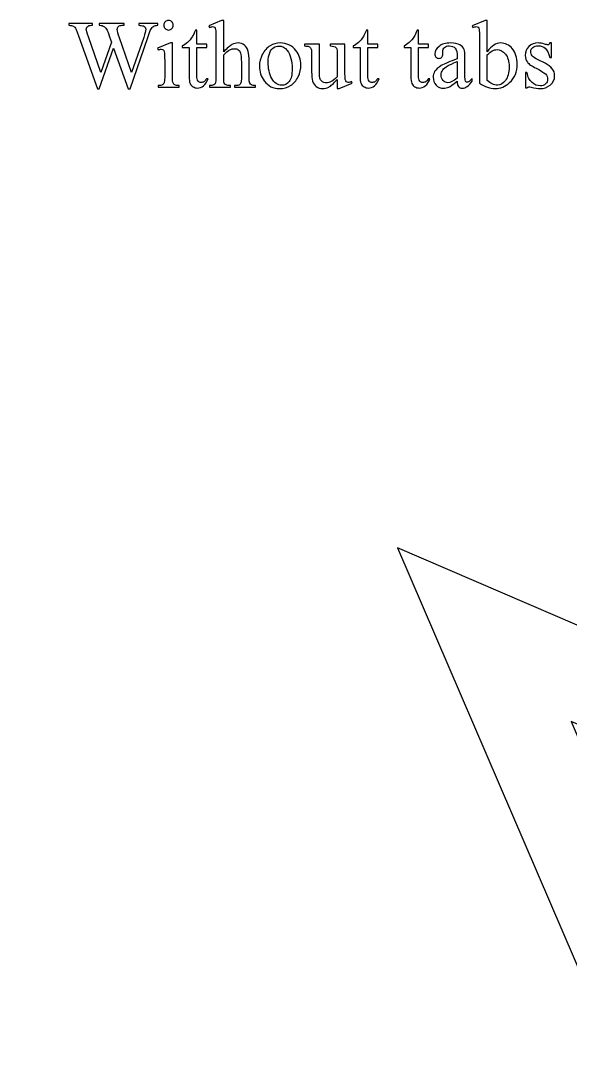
# Model space of a CAD drawing. Extents: x -180 to 179, y -90 to 90.
# Drawn here: x 9.4 to 45.7, y 22.6 to 90.2 of the extents above; entities that cross this region are included whole.
import ezdxf

# ---------------------------------------------------------------- set-up
doc = ezdxf.new("R2010")
doc.units = 0
doc.layers.add('LAYER_1', color=7, linetype='CONTINUOUS')

msp = doc.modelspace()

# ---------------------------------------------------------------- linework, layer by layer
at = {"layer": 'LAYER_1'}
for points, knots in [([(18.454, 90.0159), (18.454, 90.0159), (18.454, 89.9005), (18.454, 89.9005), (18.454, 89.9005), (18.345, 89.9005), (18.2561, 89.8815), (18.1873, 89.8423), (18.1873, 89.8423), (18.1196, 89.8021), (18.054, 89.7291), (17.9926, 89.6222), (17.9926, 89.6222), (17.9513, 89.5491), (17.8857, 89.3766), (17.7968, 89.1036), (17.7968, 89.1036), (17.7968, 89.1036), (16.6252, 85.7148), (16.6252, 85.7148), (16.6252, 85.7148), (16.6252, 85.7148), (16.5014, 85.7148), (16.5014, 85.7148), (16.5014, 85.7148), (16.5014, 85.7148), (15.5425, 88.403), (15.5425, 88.403), (15.5425, 88.403), (15.5425, 88.403), (14.5911, 85.7148), (14.5911, 85.7148), (14.5911, 85.7148), (14.5911, 85.7148), (14.4789, 85.7148), (14.4789, 85.7148), (14.4789, 85.7148), (14.4789, 85.7148), (13.2301, 89.2062), (13.2301, 89.2062), (13.2301, 89.2062), (13.1369, 89.4666), (13.0777, 89.6211), (13.0533, 89.6687), (13.0533, 89.6687), (13.0121, 89.747), (12.9549, 89.8053), (12.884, 89.8434), (12.884, 89.8434), (12.8131, 89.8815), (12.7157, 89.9005), (12.594, 89.9005), (12.594, 89.9005), (12.594, 89.9005), (12.594, 90.0159), (12.594, 90.0159), (12.594, 90.0159), (12.594, 90.0159), (14.1508, 90.0159), (14.1508, 90.0159), (14.1508, 90.0159), (14.1508, 90.0159), (14.1508, 89.9005), (14.1508, 89.9005), (14.1508, 89.9005), (14.1508, 89.9005), (14.0767, 89.9005), (14.0767, 89.9005), (14.0767, 89.9005), (13.9667, 89.9005), (13.8831, 89.8762), (13.8249, 89.8264), (13.8249, 89.8264), (13.7677, 89.7767), (13.7381, 89.7164), (13.7381, 89.6465), (13.7381, 89.6465), (13.7381, 89.5745), (13.7836, 89.4073), (13.8746, 89.147), (13.8746, 89.147), (13.8746, 89.147), (14.7022, 86.7879), (14.7022, 86.7879), (14.7022, 86.7879), (14.7022, 86.7879), (15.3997, 88.7935), (15.3997, 88.7935), (15.3997, 88.7935), (15.3997, 88.7935), (15.2758, 89.147), (15.2758, 89.147), (15.2758, 89.147), (15.2758, 89.147), (15.1774, 89.4295), (15.1774, 89.4295), (15.1774, 89.4295), (15.134, 89.5333), (15.0853, 89.6243), (15.0314, 89.7026), (15.0314, 89.7026), (15.0038, 89.7418), (14.971, 89.7746), (14.9319, 89.8021), (14.9319, 89.8021), (14.88, 89.8391), (14.8282, 89.8656), (14.7774, 89.8825), (14.7774, 89.8825), (14.7371, 89.8942), (14.6758, 89.9005), (14.5911, 89.9005), (14.5911, 89.9005), (14.5911, 89.9005), (14.5911, 90.0159), (14.5911, 90.0159), (14.5911, 90.0159), (14.5911, 90.0159), (16.2283, 90.0159), (16.2283, 90.0159), (16.2283, 90.0159), (16.2283, 90.0159), (16.2283, 89.9005), (16.2283, 89.9005), (16.2283, 89.9005), (16.2283, 89.9005), (16.1161, 89.9005), (16.1161, 89.9005), (16.1161, 89.9005), (16.0008, 89.9005), (15.9161, 89.8762), (15.8621, 89.8264), (15.8621, 89.8264), (15.8082, 89.7767), (15.7817, 89.71), (15.7817, 89.6253), (15.7817, 89.6253), (15.7817, 89.5195), (15.8283, 89.3354), (15.9214, 89.0729), (15.9214, 89.0729), (15.9214, 89.0729), (16.7268, 86.7879), (16.7268, 86.7879), (16.7268, 86.7879), (16.7268, 86.7879), (17.5269, 89.1036), (17.5269, 89.1036), (17.5269, 89.1036), (17.6179, 89.3608), (17.6634, 89.5375), (17.6634, 89.637), (17.6634, 89.637), (17.6634, 89.6846), (17.6486, 89.7291), (17.619, 89.7703), (17.619, 89.7703), (17.5883, 89.8116), (17.5512, 89.8412), (17.5057, 89.8571), (17.5057, 89.8571), (17.4274, 89.8867), (17.3248, 89.9005), (17.1988, 89.9005), (17.1988, 89.9005), (17.1988, 89.9005), (17.1988, 90.0159), (17.1988, 90.0159), (17.1988, 90.0159), (17.1988, 90.0159), (18.454, 90.0159), (18.454, 90.0159)], [0, 0, 0, 0, 0.0232558, 0.0232558, 0.0232558, 0.0232558, 0.0465116, 0.0465116, 0.0465116, 0.0465116, 0.0697674, 0.0697674, 0.0697674, 0.0697674, 0.0930233, 0.0930233, 0.0930233, 0.0930233, 0.1162791, 0.1162791, 0.1162791, 0.1162791, 0.1395349, 0.1395349, 0.1395349, 0.1395349, 0.1627907, 0.1627907, 0.1627907, 0.1627907, 0.1860465, 0.1860465, 0.1860465, 0.1860465, 0.2093023, 0.2093023, 0.2093023, 0.2093023, 0.2325581, 0.2325581, 0.2325581, 0.2325581, 0.255814, 0.255814, 0.255814, 0.255814, 0.2790698, 0.2790698, 0.2790698, 0.2790698, 0.3023256, 0.3023256, 0.3023256, 0.3023256, 0.3255814, 0.3255814, 0.3255814, 0.3255814, 0.3488372, 0.3488372, 0.3488372, 0.3488372, 0.372093, 0.372093, 0.372093, 0.372093, 0.3953488, 0.3953488, 0.3953488, 0.3953488, 0.4186047, 0.4186047, 0.4186047, 0.4186047, 0.4418605, 0.4418605, 0.4418605, 0.4418605, 0.4651163, 0.4651163, 0.4651163, 0.4651163, 0.4883721, 0.4883721, 0.4883721, 0.4883721, 0.5116279, 0.5116279, 0.5116279, 0.5116279, 0.5348837, 0.5348837, 0.5348837, 0.5348837, 0.5581395, 0.5581395, 0.5581395, 0.5581395, 0.5813953, 0.5813953, 0.5813953, 0.5813953, 0.6046512, 0.6046512, 0.6046512, 0.6046512, 0.627907, 0.627907, 0.627907, 0.627907, 0.6511628, 0.6511628, 0.6511628, 0.6511628, 0.6744186, 0.6744186, 0.6744186, 0.6744186, 0.6976744, 0.6976744, 0.6976744, 0.6976744, 0.7209302, 0.7209302, 0.7209302, 0.7209302, 0.744186, 0.744186, 0.744186, 0.744186, 0.7674419, 0.7674419, 0.7674419, 0.7674419, 0.7906977, 0.7906977, 0.7906977, 0.7906977, 0.8139535, 0.8139535, 0.8139535, 0.8139535, 0.8372093, 0.8372093, 0.8372093, 0.8372093, 0.8604651, 0.8604651, 0.8604651, 0.8604651, 0.8837209, 0.8837209, 0.8837209, 0.8837209, 0.9069767, 0.9069767, 0.9069767, 0.9069767, 0.9302326, 0.9302326, 0.9302326, 0.9302326, 0.9534884, 0.9534884, 0.9534884, 0.9534884, 0.9767442, 0.9767442, 0.9767442, 0.9767442, 1, 1, 1, 1]), ([(19.1705, 90.2201), (19.2572, 90.2201), (19.3313, 90.1894), (19.3927, 90.1291), (19.3927, 90.1291), (19.453, 90.0677), (19.4837, 89.9936), (19.4837, 89.9069), (19.4837, 89.9069), (19.4837, 89.8201), (19.453, 89.746), (19.3927, 89.6835), (19.3927, 89.6835), (19.3313, 89.6222), (19.2572, 89.5904), (19.1705, 89.5904), (19.1705, 89.5904), (19.0837, 89.5904), (19.0096, 89.6222), (18.9471, 89.6835), (18.9471, 89.6835), (18.8858, 89.746), (18.854, 89.8201), (18.854, 89.9069), (18.854, 89.9069), (18.854, 89.9936), (18.8847, 90.0677), (18.9461, 90.1291), (18.9461, 90.1291), (19.0064, 90.1894), (19.0816, 90.2201), (19.1705, 90.2201)], [0, 0, 0, 0, 0.125, 0.125, 0.125, 0.125, 0.25, 0.25, 0.25, 0.25, 0.375, 0.375, 0.375, 0.375, 0.5, 0.5, 0.5, 0.5, 0.625, 0.625, 0.625, 0.625, 0.75, 0.75, 0.75, 0.75, 0.875, 0.875, 0.875, 0.875, 1, 1, 1, 1]), ([(22.811, 90.2201), (22.811, 90.2201), (22.811, 88.1426), (22.811, 88.1426), (22.811, 88.1426), (23.0396, 88.3945), (23.2217, 88.5564), (23.3561, 88.6284), (23.3561, 88.6284), (23.4905, 88.6993), (23.6249, 88.7353), (23.7593, 88.7353), (23.7593, 88.7353), (23.9202, 88.7353), (24.0588, 88.6908), (24.1752, 88.6019), (24.1752, 88.6019), (24.2906, 88.513), (24.3763, 88.3733), (24.4324, 88.1828), (24.4324, 88.1828), (24.4716, 88.0505), (24.4906, 87.8092), (24.4906, 87.4579), (24.4906, 87.4579), (24.4906, 87.4579), (24.4906, 86.4525), (24.4906, 86.4525), (24.4906, 86.4525), (24.4906, 86.2736), (24.5054, 86.1498), (24.5351, 86.0842), (24.5351, 86.0842), (24.5552, 86.0344), (24.5901, 85.9953), (24.6398, 85.9656), (24.6398, 85.9656), (24.6896, 85.937), (24.7806, 85.9222), (24.9129, 85.9222), (24.9129, 85.9222), (24.9129, 85.9222), (24.9129, 85.8111), (24.9129, 85.8111), (24.9129, 85.8111), (24.9129, 85.8111), (23.518, 85.8111), (23.518, 85.8111), (23.518, 85.8111), (23.518, 85.8111), (23.518, 85.9222), (23.518, 85.9222), (23.518, 85.9222), (23.518, 85.9222), (23.5826, 85.9222), (23.5826, 85.9222), (23.5826, 85.9222), (23.7149, 85.9222), (23.8069, 85.9434), (23.8588, 85.9836), (23.8588, 85.9836), (23.9106, 86.0238), (23.9466, 86.0831), (23.9667, 86.1614), (23.9667, 86.1614), (23.9731, 86.1942), (23.9763, 86.2916), (23.9763, 86.4525), (23.9763, 86.4525), (23.9763, 86.4525), (23.9763, 87.4579), (23.9763, 87.4579), (23.9763, 87.4579), (23.9763, 87.768), (23.9604, 87.9712), (23.9286, 88.0685), (23.9286, 88.0685), (23.8958, 88.1659), (23.845, 88.2379), (23.7752, 88.2865), (23.7752, 88.2865), (23.7043, 88.3352), (23.6196, 88.3596), (23.5201, 88.3596), (23.5201, 88.3596), (23.4196, 88.3596), (23.3137, 88.3331), (23.2047, 88.2791), (23.2047, 88.2791), (23.0947, 88.2252), (22.9634, 88.1172), (22.811, 87.9532), (22.811, 87.9532), (22.811, 87.9532), (22.811, 86.4525), (22.811, 86.4525), (22.811, 86.4525), (22.811, 86.2588), (22.8216, 86.1381), (22.8428, 86.0905), (22.8428, 86.0905), (22.865, 86.0429), (22.9052, 86.0027), (22.9645, 85.9709), (22.9645, 85.9709), (23.0227, 85.9392), (23.1243, 85.9222), (23.2693, 85.9222), (23.2693, 85.9222), (23.2693, 85.9222), (23.2693, 85.8111), (23.2693, 85.8111), (23.2693, 85.8111), (23.2693, 85.8111), (21.8617, 85.8111), (21.8617, 85.8111), (21.8617, 85.8111), (21.8617, 85.8111), (21.8617, 85.9222), (21.8617, 85.9222), (21.8617, 85.9222), (21.9877, 85.9222), (22.0871, 85.9423), (22.1591, 85.9815), (22.1591, 85.9815), (22.2004, 86.0027), (22.2342, 86.0418), (22.2586, 86.099), (22.2586, 86.099), (22.284, 86.1572), (22.2956, 86.2747), (22.2956, 86.4525), (22.2956, 86.4525), (22.2956, 86.4525), (22.2956, 89.0231), (22.2956, 89.0231), (22.2956, 89.0231), (22.2956, 89.3481), (22.2882, 89.547), (22.2723, 89.6222), (22.2723, 89.6222), (22.2575, 89.6962), (22.2332, 89.747), (22.2014, 89.7735), (22.2014, 89.7735), (22.1697, 89.801), (22.1263, 89.8137), (22.0723, 89.8137), (22.0723, 89.8137), (22.0289, 89.8137), (21.9591, 89.7978), (21.8617, 89.764), (21.8617, 89.764), (21.8617, 89.764), (21.8183, 89.873), (21.8183, 89.873), (21.8183, 89.873), (21.8183, 89.873), (22.6682, 90.2201), (22.6682, 90.2201), (22.6682, 90.2201), (22.6682, 90.2201), (22.811, 90.2201), (22.811, 90.2201)], [0, 0, 0, 0, 0.0243902, 0.0243902, 0.0243902, 0.0243902, 0.0487805, 0.0487805, 0.0487805, 0.0487805, 0.0731707, 0.0731707, 0.0731707, 0.0731707, 0.097561, 0.097561, 0.097561, 0.097561, 0.1219512, 0.1219512, 0.1219512, 0.1219512, 0.1463415, 0.1463415, 0.1463415, 0.1463415, 0.1707317, 0.1707317, 0.1707317, 0.1707317, 0.195122, 0.195122, 0.195122, 0.195122, 0.2195122, 0.2195122, 0.2195122, 0.2195122, 0.2439024, 0.2439024, 0.2439024, 0.2439024, 0.2682927, 0.2682927, 0.2682927, 0.2682927, 0.2926829, 0.2926829, 0.2926829, 0.2926829, 0.3170732, 0.3170732, 0.3170732, 0.3170732, 0.3414634, 0.3414634, 0.3414634, 0.3414634, 0.3658537, 0.3658537, 0.3658537, 0.3658537, 0.3902439, 0.3902439, 0.3902439, 0.3902439, 0.4146341, 0.4146341, 0.4146341, 0.4146341, 0.4390244, 0.4390244, 0.4390244, 0.4390244, 0.4634146, 0.4634146, 0.4634146, 0.4634146, 0.4878049, 0.4878049, 0.4878049, 0.4878049, 0.5121951, 0.5121951, 0.5121951, 0.5121951, 0.5365854, 0.5365854, 0.5365854, 0.5365854, 0.5609756, 0.5609756, 0.5609756, 0.5609756, 0.5853659, 0.5853659, 0.5853659, 0.5853659, 0.6097561, 0.6097561, 0.6097561, 0.6097561, 0.6341463, 0.6341463, 0.6341463, 0.6341463, 0.6585366, 0.6585366, 0.6585366, 0.6585366, 0.6829268, 0.6829268, 0.6829268, 0.6829268, 0.7073171, 0.7073171, 0.7073171, 0.7073171, 0.7317073, 0.7317073, 0.7317073, 0.7317073, 0.7560976, 0.7560976, 0.7560976, 0.7560976, 0.7804878, 0.7804878, 0.7804878, 0.7804878, 0.804878, 0.804878, 0.804878, 0.804878, 0.8292683, 0.8292683, 0.8292683, 0.8292683, 0.8536585, 0.8536585, 0.8536585, 0.8536585, 0.8780488, 0.8780488, 0.8780488, 0.8780488, 0.902439, 0.902439, 0.902439, 0.902439, 0.9268293, 0.9268293, 0.9268293, 0.9268293, 0.9512195, 0.9512195, 0.9512195, 0.9512195, 0.9756098, 0.9756098, 0.9756098, 0.9756098, 1, 1, 1, 1]), ([(40.2141, 88.1617), (40.4893, 88.5437), (40.7856, 88.7353), (41.1042, 88.7353), (41.1042, 88.7353), (41.3952, 88.7353), (41.6492, 88.6104), (41.8662, 88.3617), (41.8662, 88.3617), (42.0832, 88.1119), (42.1922, 87.7722), (42.1922, 87.3393), (42.1922, 87.3393), (42.1922, 86.8356), (42.025, 86.4292), (41.6895, 86.1212), (41.6895, 86.1212), (41.4027, 85.8566), (41.082, 85.7243), (40.7285, 85.7243), (40.7285, 85.7243), (40.5634, 85.7243), (40.3951, 85.7539), (40.2247, 85.8143), (40.2247, 85.8143), (40.0543, 85.8746), (39.8797, 85.9646), (39.7019, 86.0842), (39.7019, 86.0842), (39.7019, 86.0842), (39.7019, 89.0263), (39.7019, 89.0263), (39.7019, 89.0263), (39.7019, 89.3491), (39.6945, 89.547), (39.6786, 89.6222), (39.6786, 89.6222), (39.6638, 89.6962), (39.6395, 89.747), (39.6067, 89.7735), (39.6067, 89.7735), (39.5728, 89.801), (39.5315, 89.8137), (39.4818, 89.8137), (39.4818, 89.8137), (39.4246, 89.8137), (39.3516, 89.7978), (39.2648, 89.764), (39.2648, 89.764), (39.2648, 89.764), (39.2214, 89.873), (39.2214, 89.873), (39.2214, 89.873), (39.2214, 89.873), (40.0744, 90.2201), (40.0744, 90.2201), (40.0744, 90.2201), (40.0744, 90.2201), (40.2141, 90.2201), (40.2141, 90.2201), (40.2141, 90.2201), (40.2141, 90.2201), (40.2141, 88.1617), (40.2141, 88.1617)], [0, 0, 0, 0, 0.0625, 0.0625, 0.0625, 0.0625, 0.125, 0.125, 0.125, 0.125, 0.1875, 0.1875, 0.1875, 0.1875, 0.25, 0.25, 0.25, 0.25, 0.3125, 0.3125, 0.3125, 0.3125, 0.375, 0.375, 0.375, 0.375, 0.4375, 0.4375, 0.4375, 0.4375, 0.5, 0.5, 0.5, 0.5, 0.5625, 0.5625, 0.5625, 0.5625, 0.625, 0.625, 0.625, 0.625, 0.6875, 0.6875, 0.6875, 0.6875, 0.75, 0.75, 0.75, 0.75, 0.8125, 0.8125, 0.8125, 0.8125, 0.875, 0.875, 0.875, 0.875, 0.9375, 0.9375, 0.9375, 0.9375, 1, 1, 1, 1]), ([(21.0373, 89.5841), (21.0373, 89.5841), (21.0373, 88.6517), (21.0373, 88.6517), (21.0373, 88.6517), (21.0373, 88.6517), (21.7009, 88.6517), (21.7009, 88.6517), (21.7009, 88.6517), (21.7009, 88.6517), (21.7009, 88.4347), (21.7009, 88.4347), (21.7009, 88.4347), (21.7009, 88.4347), (21.0373, 88.4347), (21.0373, 88.4347), (21.0373, 88.4347), (21.0373, 88.4347), (21.0373, 86.5922), (21.0373, 86.5922), (21.0373, 86.5922), (21.0373, 86.408), (21.0638, 86.2842), (21.1167, 86.2207), (21.1167, 86.2207), (21.1685, 86.1561), (21.2363, 86.1244), (21.3188, 86.1244), (21.3188, 86.1244), (21.3876, 86.1244), (21.4532, 86.1455), (21.5178, 86.1879), (21.5178, 86.1879), (21.5813, 86.2302), (21.631, 86.2926), (21.667, 86.3752), (21.667, 86.3752), (21.667, 86.3752), (21.7877, 86.3752), (21.7877, 86.3752), (21.7877, 86.3752), (21.7146, 86.1731), (21.613, 86.0207), (21.4808, 85.918), (21.4808, 85.918), (21.3485, 85.8153), (21.2119, 85.7645), (21.0712, 85.7645), (21.0712, 85.7645), (20.9759, 85.7645), (20.8828, 85.791), (20.7918, 85.8439), (20.7918, 85.8439), (20.7008, 85.8968), (20.6341, 85.972), (20.5907, 86.0704), (20.5907, 86.0704), (20.5473, 86.1678), (20.5251, 86.3191), (20.5251, 86.5244), (20.5251, 86.5244), (20.5251, 86.5244), (20.5251, 88.4347), (20.5251, 88.4347), (20.5251, 88.4347), (20.5251, 88.4347), (20.0763, 88.4347), (20.0763, 88.4347), (20.0763, 88.4347), (20.0763, 88.4347), (20.0763, 88.5363), (20.0763, 88.5363), (20.0763, 88.5363), (20.1896, 88.5818), (20.306, 88.6591), (20.4245, 88.767), (20.4245, 88.767), (20.5431, 88.876), (20.65, 89.0052), (20.742, 89.1533), (20.742, 89.1533), (20.7897, 89.2316), (20.8563, 89.3756), (20.941, 89.5841), (20.941, 89.5841), (20.941, 89.5841), (21.0373, 89.5841), (21.0373, 89.5841)], [0, 0, 0, 0, 0.0454545, 0.0454545, 0.0454545, 0.0454545, 0.0909091, 0.0909091, 0.0909091, 0.0909091, 0.1363636, 0.1363636, 0.1363636, 0.1363636, 0.1818182, 0.1818182, 0.1818182, 0.1818182, 0.2272727, 0.2272727, 0.2272727, 0.2272727, 0.2727273, 0.2727273, 0.2727273, 0.2727273, 0.3181818, 0.3181818, 0.3181818, 0.3181818, 0.3636364, 0.3636364, 0.3636364, 0.3636364, 0.4090909, 0.4090909, 0.4090909, 0.4090909, 0.4545455, 0.4545455, 0.4545455, 0.4545455, 0.5, 0.5, 0.5, 0.5, 0.5454545, 0.5454545, 0.5454545, 0.5454545, 0.5909091, 0.5909091, 0.5909091, 0.5909091, 0.6363636, 0.6363636, 0.6363636, 0.6363636, 0.6818182, 0.6818182, 0.6818182, 0.6818182, 0.7272727, 0.7272727, 0.7272727, 0.7272727, 0.7727273, 0.7727273, 0.7727273, 0.7727273, 0.8181818, 0.8181818, 0.8181818, 0.8181818, 0.8636364, 0.8636364, 0.8636364, 0.8636364, 0.9090909, 0.9090909, 0.9090909, 0.9090909, 0.9545455, 0.9545455, 0.9545455, 0.9545455, 1, 1, 1, 1]), ([(32.3265, 89.5841), (32.3265, 89.5841), (32.3265, 88.6517), (32.3265, 88.6517), (32.3265, 88.6517), (32.3265, 88.6517), (32.9901, 88.6517), (32.9901, 88.6517), (32.9901, 88.6517), (32.9901, 88.6517), (32.9901, 88.4347), (32.9901, 88.4347), (32.9901, 88.4347), (32.9901, 88.4347), (32.3265, 88.4347), (32.3265, 88.4347), (32.3265, 88.4347), (32.3265, 88.4347), (32.3265, 86.5922), (32.3265, 86.5922), (32.3265, 86.5922), (32.3265, 86.408), (32.353, 86.2842), (32.4059, 86.2207), (32.4059, 86.2207), (32.4577, 86.1561), (32.5255, 86.1244), (32.608, 86.1244), (32.608, 86.1244), (32.6768, 86.1244), (32.7424, 86.1455), (32.807, 86.1879), (32.807, 86.1879), (32.8705, 86.2302), (32.9202, 86.2926), (32.9562, 86.3752), (32.9562, 86.3752), (32.9562, 86.3752), (33.0769, 86.3752), (33.0769, 86.3752), (33.0769, 86.3752), (33.0038, 86.1731), (32.9022, 86.0207), (32.77, 85.918), (32.77, 85.918), (32.6377, 85.8153), (32.5011, 85.7645), (32.3604, 85.7645), (32.3604, 85.7645), (32.2651, 85.7645), (32.172, 85.791), (32.081, 85.8439), (32.081, 85.8439), (31.99, 85.8968), (31.9233, 85.972), (31.8799, 86.0704), (31.8799, 86.0704), (31.8365, 86.1678), (31.8143, 86.3191), (31.8143, 86.5244), (31.8143, 86.5244), (31.8143, 86.5244), (31.8143, 88.4347), (31.8143, 88.4347), (31.8143, 88.4347), (31.8143, 88.4347), (31.3655, 88.4347), (31.3655, 88.4347), (31.3655, 88.4347), (31.3655, 88.4347), (31.3655, 88.5363), (31.3655, 88.5363), (31.3655, 88.5363), (31.4788, 88.5818), (31.5952, 88.6591), (31.7137, 88.767), (31.7137, 88.767), (31.8323, 88.876), (31.9392, 89.0052), (32.0312, 89.1533), (32.0312, 89.1533), (32.0789, 89.2316), (32.1455, 89.3756), (32.2302, 89.5841), (32.2302, 89.5841), (32.2302, 89.5841), (32.3265, 89.5841), (32.3265, 89.5841)], [0, 0, 0, 0, 0.0454545, 0.0454545, 0.0454545, 0.0454545, 0.0909091, 0.0909091, 0.0909091, 0.0909091, 0.1363636, 0.1363636, 0.1363636, 0.1363636, 0.1818182, 0.1818182, 0.1818182, 0.1818182, 0.2272727, 0.2272727, 0.2272727, 0.2272727, 0.2727273, 0.2727273, 0.2727273, 0.2727273, 0.3181818, 0.3181818, 0.3181818, 0.3181818, 0.3636364, 0.3636364, 0.3636364, 0.3636364, 0.4090909, 0.4090909, 0.4090909, 0.4090909, 0.4545455, 0.4545455, 0.4545455, 0.4545455, 0.5, 0.5, 0.5, 0.5, 0.5454545, 0.5454545, 0.5454545, 0.5454545, 0.5909091, 0.5909091, 0.5909091, 0.5909091, 0.6363636, 0.6363636, 0.6363636, 0.6363636, 0.6818182, 0.6818182, 0.6818182, 0.6818182, 0.7272727, 0.7272727, 0.7272727, 0.7272727, 0.7727273, 0.7727273, 0.7727273, 0.7727273, 0.8181818, 0.8181818, 0.8181818, 0.8181818, 0.8636364, 0.8636364, 0.8636364, 0.8636364, 0.9090909, 0.9090909, 0.9090909, 0.9090909, 0.9545455, 0.9545455, 0.9545455, 0.9545455, 1, 1, 1, 1]), ([(35.6782, 89.5841), (35.6782, 89.5841), (35.6782, 88.6517), (35.6782, 88.6517), (35.6782, 88.6517), (35.6782, 88.6517), (36.3418, 88.6517), (36.3418, 88.6517), (36.3418, 88.6517), (36.3418, 88.6517), (36.3418, 88.4347), (36.3418, 88.4347), (36.3418, 88.4347), (36.3418, 88.4347), (35.6782, 88.4347), (35.6782, 88.4347), (35.6782, 88.4347), (35.6782, 88.4347), (35.6782, 86.5922), (35.6782, 86.5922), (35.6782, 86.5922), (35.6782, 86.408), (35.7047, 86.2842), (35.7576, 86.2207), (35.7576, 86.2207), (35.8094, 86.1561), (35.8772, 86.1244), (35.9597, 86.1244), (35.9597, 86.1244), (36.0285, 86.1244), (36.0941, 86.1455), (36.1587, 86.1879), (36.1587, 86.1879), (36.2222, 86.2302), (36.2719, 86.2926), (36.3079, 86.3752), (36.3079, 86.3752), (36.3079, 86.3752), (36.4286, 86.3752), (36.4286, 86.3752), (36.4286, 86.3752), (36.3555, 86.1731), (36.2539, 86.0207), (36.1217, 85.918), (36.1217, 85.918), (35.9894, 85.8153), (35.8528, 85.7645), (35.7121, 85.7645), (35.7121, 85.7645), (35.6168, 85.7645), (35.5237, 85.791), (35.4327, 85.8439), (35.4327, 85.8439), (35.3417, 85.8968), (35.275, 85.972), (35.2316, 86.0704), (35.2316, 86.0704), (35.1882, 86.1678), (35.166, 86.3191), (35.166, 86.5244), (35.166, 86.5244), (35.166, 86.5244), (35.166, 88.4347), (35.166, 88.4347), (35.166, 88.4347), (35.166, 88.4347), (34.7172, 88.4347), (34.7172, 88.4347), (34.7172, 88.4347), (34.7172, 88.4347), (34.7172, 88.5363), (34.7172, 88.5363), (34.7172, 88.5363), (34.8305, 88.5818), (34.9469, 88.6591), (35.0654, 88.767), (35.0654, 88.767), (35.184, 88.876), (35.2909, 89.0052), (35.3829, 89.1533), (35.3829, 89.1533), (35.4306, 89.2316), (35.4972, 89.3756), (35.5819, 89.5841), (35.5819, 89.5841), (35.5819, 89.5841), (35.6782, 89.5841), (35.6782, 89.5841)], [0, 0, 0, 0, 0.0454545, 0.0454545, 0.0454545, 0.0454545, 0.0909091, 0.0909091, 0.0909091, 0.0909091, 0.1363636, 0.1363636, 0.1363636, 0.1363636, 0.1818182, 0.1818182, 0.1818182, 0.1818182, 0.2272727, 0.2272727, 0.2272727, 0.2272727, 0.2727273, 0.2727273, 0.2727273, 0.2727273, 0.3181818, 0.3181818, 0.3181818, 0.3181818, 0.3636364, 0.3636364, 0.3636364, 0.3636364, 0.4090909, 0.4090909, 0.4090909, 0.4090909, 0.4545455, 0.4545455, 0.4545455, 0.4545455, 0.5, 0.5, 0.5, 0.5, 0.5454545, 0.5454545, 0.5454545, 0.5454545, 0.5909091, 0.5909091, 0.5909091, 0.5909091, 0.6363636, 0.6363636, 0.6363636, 0.6363636, 0.6818182, 0.6818182, 0.6818182, 0.6818182, 0.7272727, 0.7272727, 0.7272727, 0.7272727, 0.7727273, 0.7727273, 0.7727273, 0.7727273, 0.8181818, 0.8181818, 0.8181818, 0.8181818, 0.8636364, 0.8636364, 0.8636364, 0.8636364, 0.9090909, 0.9090909, 0.9090909, 0.9090909, 0.9545455, 0.9545455, 0.9545455, 0.9545455, 1, 1, 1, 1]), ([(19.4276, 88.7353), (19.4276, 88.7353), (19.4276, 86.4525), (19.4276, 86.4525), (19.4276, 86.4525), (19.4276, 86.2747), (19.4403, 86.1572), (19.4668, 86.0979), (19.4668, 86.0979), (19.4922, 86.0386), (19.5303, 85.9953), (19.5811, 85.9656), (19.5811, 85.9656), (19.6319, 85.937), (19.725, 85.9222), (19.8594, 85.9222), (19.8594, 85.9222), (19.8594, 85.9222), (19.8594, 85.8111), (19.8594, 85.8111), (19.8594, 85.8111), (19.8594, 85.8111), (18.4794, 85.8111), (18.4794, 85.8111), (18.4794, 85.8111), (18.4794, 85.8111), (18.4794, 85.9222), (18.4794, 85.9222), (18.4794, 85.9222), (18.618, 85.9222), (18.7111, 85.936), (18.7577, 85.9635), (18.7577, 85.9635), (18.8053, 85.99), (18.8434, 86.0344), (18.8709, 86.0969), (18.8709, 86.0969), (18.8995, 86.1582), (18.9133, 86.2768), (18.9133, 86.4525), (18.9133, 86.4525), (18.9133, 86.4525), (18.9133, 87.5478), (18.9133, 87.5478), (18.9133, 87.5478), (18.9133, 87.8558), (18.9038, 88.0548), (18.8858, 88.1458), (18.8858, 88.1458), (18.8709, 88.2125), (18.8477, 88.258), (18.817, 88.2834), (18.817, 88.2834), (18.7863, 88.3098), (18.7439, 88.3225), (18.69, 88.3225), (18.69, 88.3225), (18.6318, 88.3225), (18.5619, 88.3067), (18.4794, 88.276), (18.4794, 88.276), (18.4794, 88.276), (18.436, 88.3881), (18.436, 88.3881), (18.436, 88.3881), (18.436, 88.3881), (19.2911, 88.7353), (19.2911, 88.7353), (19.2911, 88.7353), (19.2911, 88.7353), (19.4276, 88.7353), (19.4276, 88.7353)], [0, 0, 0, 0, 0.0555556, 0.0555556, 0.0555556, 0.0555556, 0.1111111, 0.1111111, 0.1111111, 0.1111111, 0.1666667, 0.1666667, 0.1666667, 0.1666667, 0.2222222, 0.2222222, 0.2222222, 0.2222222, 0.2777778, 0.2777778, 0.2777778, 0.2777778, 0.3333333, 0.3333333, 0.3333333, 0.3333333, 0.3888889, 0.3888889, 0.3888889, 0.3888889, 0.4444444, 0.4444444, 0.4444444, 0.4444444, 0.5, 0.5, 0.5, 0.5, 0.5555556, 0.5555556, 0.5555556, 0.5555556, 0.6111111, 0.6111111, 0.6111111, 0.6111111, 0.6666667, 0.6666667, 0.6666667, 0.6666667, 0.7222222, 0.7222222, 0.7222222, 0.7222222, 0.7777778, 0.7777778, 0.7777778, 0.7777778, 0.8333333, 0.8333333, 0.8333333, 0.8333333, 0.8888889, 0.8888889, 0.8888889, 0.8888889, 0.9444444, 0.9444444, 0.9444444, 0.9444444, 1, 1, 1, 1]), ([(26.5406, 88.7353), (26.9703, 88.7353), (27.3153, 88.5712), (27.5767, 88.2453), (27.5767, 88.2453), (27.7979, 87.9659), (27.908, 87.6452), (27.908, 87.2843), (27.908, 87.2843), (27.908, 87.0292), (27.8466, 86.7721), (27.7249, 86.5117), (27.7249, 86.5117), (27.6032, 86.2514), (27.4349, 86.0545), (27.2211, 85.9222), (27.2211, 85.9222), (27.0073, 85.7899), (26.7692, 85.7243), (26.5067, 85.7243), (26.5067, 85.7243), (26.0781, 85.7243), (25.7384, 85.8947), (25.4865, 86.2355), (25.4865, 86.2355), (25.2738, 86.5234), (25.1669, 86.8462), (25.1669, 87.2028), (25.1669, 87.2028), (25.1669, 87.4642), (25.2314, 87.7225), (25.3606, 87.9796), (25.3606, 87.9796), (25.4897, 88.2368), (25.6601, 88.4273), (25.8707, 88.5501), (25.8707, 88.5501), (26.0813, 88.6739), (26.3046, 88.7353), (26.5406, 88.7353)], [0, 0, 0, 0, 0.1, 0.1, 0.1, 0.1, 0.2, 0.2, 0.2, 0.2, 0.3, 0.3, 0.3, 0.3, 0.4, 0.4, 0.4, 0.4, 0.5, 0.5, 0.5, 0.5, 0.6, 0.6, 0.6, 0.6, 0.7, 0.7, 0.7, 0.7, 0.8, 0.8, 0.8, 0.8, 0.9, 0.9, 0.9, 0.9, 1, 1, 1, 1]), ([(26.4443, 88.5331), (26.3353, 88.5331), (26.2252, 88.5014), (26.1141, 88.4358), (26.1141, 88.4358), (26.004, 88.3702), (25.9141, 88.2569), (25.8463, 88.0929), (25.8463, 88.0929), (25.7775, 87.9299), (25.7437, 87.7203), (25.7437, 87.4642), (25.7437, 87.4642), (25.7437, 87.0504), (25.8262, 86.6938), (25.9903, 86.3942), (25.9903, 86.3942), (26.1543, 86.0947), (26.3713, 85.9445), (26.6401, 85.9445), (26.6401, 85.9445), (26.8401, 85.9445), (27.0052, 86.027), (27.1364, 86.1921), (27.1364, 86.1921), (27.2666, 86.3583), (27.3312, 86.6419), (27.3312, 87.0451), (27.3312, 87.0451), (27.3312, 87.5499), (27.2232, 87.9468), (27.0052, 88.2357), (27.0052, 88.2357), (26.8592, 88.4347), (26.6718, 88.5331), (26.4443, 88.5331)], [0, 0, 0, 0, 0.1111111, 0.1111111, 0.1111111, 0.1111111, 0.2222222, 0.2222222, 0.2222222, 0.2222222, 0.3333333, 0.3333333, 0.3333333, 0.3333333, 0.4444444, 0.4444444, 0.4444444, 0.4444444, 0.5555556, 0.5555556, 0.5555556, 0.5555556, 0.6666667, 0.6666667, 0.6666667, 0.6666667, 0.7777778, 0.7777778, 0.7777778, 0.7777778, 0.8888889, 0.8888889, 0.8888889, 0.8888889, 1, 1, 1, 1]), ([(30.8163, 88.6517), (30.8163, 88.6517), (30.8163, 86.9308), (30.8163, 86.9308), (30.8163, 86.9308), (30.8163, 86.6017), (30.8237, 86.4006), (30.8396, 86.3276), (30.8396, 86.3276), (30.8554, 86.2535), (30.8798, 86.2027), (30.9136, 86.1741), (30.9136, 86.1741), (30.9486, 86.1445), (30.9877, 86.1307), (31.0332, 86.1307), (31.0332, 86.1307), (31.0978, 86.1307), (31.1698, 86.1477), (31.2502, 86.1836), (31.2502, 86.1836), (31.2502, 86.1836), (31.2936, 86.0746), (31.2936, 86.0746), (31.2936, 86.0746), (31.2936, 86.0746), (30.4437, 85.7243), (30.4437, 85.7243), (30.4437, 85.7243), (30.4437, 85.7243), (30.3051, 85.7243), (30.3051, 85.7243), (30.3051, 85.7243), (30.3051, 85.7243), (30.3051, 86.3255), (30.3051, 86.3255), (30.3051, 86.3255), (30.0606, 86.0609), (29.8744, 85.8947), (29.7463, 85.827), (29.7463, 85.827), (29.6182, 85.7582), (29.4828, 85.7243), (29.341, 85.7243), (29.341, 85.7243), (29.1811, 85.7243), (29.0436, 85.7698), (28.9261, 85.8619), (28.9261, 85.8619), (28.8097, 85.954), (28.7282, 86.0725), (28.6827, 86.2175), (28.6827, 86.2175), (28.6372, 86.3625), (28.6149, 86.5668), (28.6149, 86.8313), (28.6149, 86.8313), (28.6149, 86.8313), (28.6149, 88.0992), (28.6149, 88.0992), (28.6149, 88.0992), (28.6149, 88.2336), (28.6001, 88.3268), (28.5715, 88.3786), (28.5715, 88.3786), (28.543, 88.4305), (28.4996, 88.4696), (28.4424, 88.4982), (28.4424, 88.4982), (28.3863, 88.5257), (28.2826, 88.5384), (28.1345, 88.5363), (28.1345, 88.5363), (28.1345, 88.5363), (28.1345, 88.6517), (28.1345, 88.6517), (28.1345, 88.6517), (28.1345, 88.6517), (29.1293, 88.6517), (29.1293, 88.6517), (29.1293, 88.6517), (29.1293, 88.6517), (29.1293, 86.7509), (29.1293, 86.7509), (29.1293, 86.7509), (29.1293, 86.4863), (29.1759, 86.3128), (29.2679, 86.2302), (29.2679, 86.2302), (29.36, 86.1466), (29.4711, 86.1053), (29.6013, 86.1053), (29.6013, 86.1053), (29.6902, 86.1053), (29.7907, 86.1339), (29.9029, 86.1889), (29.9029, 86.1889), (30.0162, 86.245), (30.1495, 86.3519), (30.3051, 86.5085), (30.3051, 86.5085), (30.3051, 86.5085), (30.3051, 88.1183), (30.3051, 88.1183), (30.3051, 88.1183), (30.3051, 88.2791), (30.2755, 88.3881), (30.2162, 88.4453), (30.2162, 88.4453), (30.1569, 88.5014), (30.0352, 88.5321), (29.849, 88.5363), (29.849, 88.5363), (29.849, 88.5363), (29.849, 88.6517), (29.849, 88.6517), (29.849, 88.6517), (29.849, 88.6517), (30.8163, 88.6517), (30.8163, 88.6517)], [0, 0, 0, 0, 0.0333333, 0.0333333, 0.0333333, 0.0333333, 0.0666667, 0.0666667, 0.0666667, 0.0666667, 0.1, 0.1, 0.1, 0.1, 0.1333333, 0.1333333, 0.1333333, 0.1333333, 0.1666667, 0.1666667, 0.1666667, 0.1666667, 0.2, 0.2, 0.2, 0.2, 0.2333333, 0.2333333, 0.2333333, 0.2333333, 0.2666667, 0.2666667, 0.2666667, 0.2666667, 0.3, 0.3, 0.3, 0.3, 0.3333333, 0.3333333, 0.3333333, 0.3333333, 0.3666667, 0.3666667, 0.3666667, 0.3666667, 0.4, 0.4, 0.4, 0.4, 0.4333333, 0.4333333, 0.4333333, 0.4333333, 0.4666667, 0.4666667, 0.4666667, 0.4666667, 0.5, 0.5, 0.5, 0.5, 0.5333333, 0.5333333, 0.5333333, 0.5333333, 0.5666667, 0.5666667, 0.5666667, 0.5666667, 0.6, 0.6, 0.6, 0.6, 0.6333333, 0.6333333, 0.6333333, 0.6333333, 0.6666667, 0.6666667, 0.6666667, 0.6666667, 0.7, 0.7, 0.7, 0.7, 0.7333333, 0.7333333, 0.7333333, 0.7333333, 0.7666667, 0.7666667, 0.7666667, 0.7666667, 0.8, 0.8, 0.8, 0.8, 0.8333333, 0.8333333, 0.8333333, 0.8333333, 0.8666667, 0.8666667, 0.8666667, 0.8666667, 0.9, 0.9, 0.9, 0.9, 0.9333333, 0.9333333, 0.9333333, 0.9333333, 0.9666667, 0.9666667, 0.9666667, 0.9666667, 1, 1, 1, 1]), ([(38.2266, 86.2207), (37.9356, 85.9953), (37.7525, 85.8651), (37.6774, 85.8302), (37.6774, 85.8302), (37.5662, 85.7783), (37.4477, 85.7518), (37.3218, 85.7518), (37.3218, 85.7518), (37.1249, 85.7518), (36.963, 85.8196), (36.836, 85.954), (36.836, 85.954), (36.709, 86.0884), (36.6455, 86.2651), (36.6455, 86.4842), (36.6455, 86.4842), (36.6455, 86.6228), (36.6762, 86.7424), (36.7386, 86.844), (36.7386, 86.844), (36.8233, 86.9837), (36.9704, 87.116), (37.1799, 87.2409), (37.1799, 87.2409), (37.3895, 87.3647), (37.7387, 87.515), (38.2266, 87.6928), (38.2266, 87.6928), (38.2266, 87.6928), (38.2266, 87.805), (38.2266, 87.805), (38.2266, 87.805), (38.2266, 88.0876), (38.1822, 88.2823), (38.0922, 88.3881), (38.0922, 88.3881), (38.0023, 88.4929), (37.871, 88.5458), (37.6996, 88.5458), (37.6996, 88.5458), (37.5694, 88.5458), (37.4657, 88.5109), (37.3895, 88.44), (37.3895, 88.44), (37.3112, 88.3702), (37.272, 88.2897), (37.272, 88.1987), (37.272, 88.1987), (37.272, 88.1987), (37.2784, 88.0188), (37.2784, 88.0188), (37.2784, 88.0188), (37.2784, 87.9235), (37.254, 87.8505), (37.2053, 87.7987), (37.2053, 87.7987), (37.1567, 87.7468), (37.0932, 87.7214), (37.0148, 87.7214), (37.0148, 87.7214), (36.9376, 87.7214), (36.8751, 87.7479), (36.8265, 87.8018), (36.8265, 87.8018), (36.7778, 87.8558), (36.7534, 87.9288), (36.7534, 88.022), (36.7534, 88.022), (36.7534, 88.1998), (36.8445, 88.3627), (37.0265, 88.512), (37.0265, 88.512), (37.2085, 88.6601), (37.4636, 88.7353), (37.7927, 88.7353), (37.7927, 88.7353), (38.0446, 88.7353), (38.251, 88.6929), (38.4129, 88.6083), (38.4129, 88.6083), (38.5346, 88.5437), (38.6246, 88.4432), (38.6828, 88.3067), (38.6828, 88.3067), (38.7198, 88.2178), (38.7378, 88.0368), (38.7378, 87.7616), (38.7378, 87.7616), (38.7378, 87.7616), (38.7378, 86.7975), (38.7378, 86.7975), (38.7378, 86.7975), (38.7378, 86.5265), (38.7431, 86.3604), (38.7537, 86.299), (38.7537, 86.299), (38.7643, 86.2387), (38.7812, 86.1974), (38.8045, 86.1773), (38.8045, 86.1773), (38.8288, 86.1561), (38.8563, 86.1455), (38.887, 86.1455), (38.887, 86.1455), (38.9198, 86.1455), (38.9495, 86.1529), (38.9738, 86.1678), (38.9738, 86.1678), (39.0172, 86.1942), (39.1008, 86.2704), (39.2246, 86.3942), (39.2246, 86.3942), (39.2246, 86.3942), (39.2246, 86.2207), (39.2246, 86.2207), (39.2246, 86.2207), (38.9939, 85.9106), (38.7727, 85.755), (38.5611, 85.755), (38.5611, 85.755), (38.4605, 85.755), (38.3801, 85.7899), (38.3198, 85.8608), (38.3198, 85.8608), (38.2594, 85.9307), (38.2288, 86.0513), (38.2266, 86.2207)], [0, 0, 0, 0, 0.03125, 0.03125, 0.03125, 0.03125, 0.0625, 0.0625, 0.0625, 0.0625, 0.09375, 0.09375, 0.09375, 0.09375, 0.125, 0.125, 0.125, 0.125, 0.15625, 0.15625, 0.15625, 0.15625, 0.1875, 0.1875, 0.1875, 0.1875, 0.21875, 0.21875, 0.21875, 0.21875, 0.25, 0.25, 0.25, 0.25, 0.28125, 0.28125, 0.28125, 0.28125, 0.3125, 0.3125, 0.3125, 0.3125, 0.34375, 0.34375, 0.34375, 0.34375, 0.375, 0.375, 0.375, 0.375, 0.40625, 0.40625, 0.40625, 0.40625, 0.4375, 0.4375, 0.4375, 0.4375, 0.46875, 0.46875, 0.46875, 0.46875, 0.5, 0.5, 0.5, 0.5, 0.53125, 0.53125, 0.53125, 0.53125, 0.5625, 0.5625, 0.5625, 0.5625, 0.59375, 0.59375, 0.59375, 0.59375, 0.625, 0.625, 0.625, 0.625, 0.65625, 0.65625, 0.65625, 0.65625, 0.6875, 0.6875, 0.6875, 0.6875, 0.71875, 0.71875, 0.71875, 0.71875, 0.75, 0.75, 0.75, 0.75, 0.78125, 0.78125, 0.78125, 0.78125, 0.8125, 0.8125, 0.8125, 0.8125, 0.84375, 0.84375, 0.84375, 0.84375, 0.875, 0.875, 0.875, 0.875, 0.90625, 0.90625, 0.90625, 0.90625, 0.9375, 0.9375, 0.9375, 0.9375, 0.96875, 0.96875, 0.96875, 0.96875, 1, 1, 1, 1]), ([(44.4464, 88.7353), (44.4464, 88.7353), (44.4464, 87.768), (44.4464, 87.768), (44.4464, 87.768), (44.4464, 87.768), (44.3438, 87.768), (44.3438, 87.768), (44.3438, 87.768), (44.2654, 88.0717), (44.1649, 88.2781), (44.0421, 88.3881), (44.0421, 88.3881), (43.9183, 88.4972), (43.7617, 88.5522), (43.5722, 88.5522), (43.5722, 88.5522), (43.4272, 88.5522), (43.3108, 88.5141), (43.2219, 88.4368), (43.2219, 88.4368), (43.133, 88.3606), (43.0886, 88.276), (43.0886, 88.1828), (43.0886, 88.1828), (43.0886, 88.0675), (43.1214, 87.968), (43.187, 87.8854), (43.187, 87.8854), (43.2516, 87.8008), (43.3817, 87.7108), (43.5786, 87.6156), (43.5786, 87.6156), (43.5786, 87.6156), (44.0305, 87.3954), (44.0305, 87.3954), (44.0305, 87.3954), (44.4507, 87.1912), (44.6602, 86.9213), (44.6602, 86.5858), (44.6602, 86.5858), (44.6602, 86.3276), (44.5628, 86.1201), (44.367, 85.9614), (44.367, 85.9614), (44.1723, 85.8037), (43.9532, 85.7243), (43.7119, 85.7243), (43.7119, 85.7243), (43.5373, 85.7243), (43.3394, 85.755), (43.1161, 85.8175), (43.1161, 85.8175), (43.0484, 85.8376), (42.9923, 85.8481), (42.9489, 85.8481), (42.9489, 85.8481), (42.9013, 85.8481), (42.8642, 85.8217), (42.8367, 85.7677), (42.8367, 85.7677), (42.8367, 85.7677), (42.7351, 85.7677), (42.7351, 85.7677), (42.7351, 85.7677), (42.7351, 85.7677), (42.7351, 86.7816), (42.7351, 86.7816), (42.7351, 86.7816), (42.7351, 86.7816), (42.8367, 86.7816), (42.8367, 86.7816), (42.8367, 86.7816), (42.8949, 86.4927), (43.006, 86.2747), (43.169, 86.1275), (43.169, 86.1275), (43.332, 85.9804), (43.5151, 85.9074), (43.7172, 85.9074), (43.7172, 85.9074), (43.8601, 85.9074), (43.9765, 85.9487), (44.0665, 86.0323), (44.0665, 86.0323), (44.1564, 86.117), (44.2009, 86.2175), (44.2009, 86.335), (44.2009, 86.335), (44.2009, 86.4779), (44.1511, 86.5974), (44.0506, 86.6948), (44.0506, 86.6948), (43.9511, 86.7922), (43.7511, 86.9149), (43.4505, 87.0642), (43.4505, 87.0642), (43.151, 87.2123), (42.9552, 87.3467), (42.8621, 87.4663), (42.8621, 87.4663), (42.769, 87.5849), (42.7224, 87.733), (42.7224, 87.913), (42.7224, 87.913), (42.7224, 88.1468), (42.8028, 88.3426), (42.9626, 88.4993), (42.9626, 88.4993), (43.1224, 88.6559), (43.3299, 88.7353), (43.5839, 88.7353), (43.5839, 88.7353), (43.6961, 88.7353), (43.8315, 88.7109), (43.9903, 88.6633), (43.9903, 88.6633), (44.0961, 88.6326), (44.166, 88.6167), (44.2009, 88.6167), (44.2009, 88.6167), (44.2348, 88.6167), (44.2602, 88.6242), (44.2792, 88.639), (44.2792, 88.639), (44.2972, 88.6538), (44.3194, 88.6855), (44.3438, 88.7353), (44.3438, 88.7353), (44.3438, 88.7353), (44.4464, 88.7353), (44.4464, 88.7353)], [0, 0, 0, 0, 0.030303, 0.030303, 0.030303, 0.030303, 0.0606061, 0.0606061, 0.0606061, 0.0606061, 0.0909091, 0.0909091, 0.0909091, 0.0909091, 0.1212121, 0.1212121, 0.1212121, 0.1212121, 0.1515152, 0.1515152, 0.1515152, 0.1515152, 0.1818182, 0.1818182, 0.1818182, 0.1818182, 0.2121212, 0.2121212, 0.2121212, 0.2121212, 0.2424242, 0.2424242, 0.2424242, 0.2424242, 0.2727273, 0.2727273, 0.2727273, 0.2727273, 0.3030303, 0.3030303, 0.3030303, 0.3030303, 0.3333333, 0.3333333, 0.3333333, 0.3333333, 0.3636364, 0.3636364, 0.3636364, 0.3636364, 0.3939394, 0.3939394, 0.3939394, 0.3939394, 0.4242424, 0.4242424, 0.4242424, 0.4242424, 0.4545455, 0.4545455, 0.4545455, 0.4545455, 0.4848485, 0.4848485, 0.4848485, 0.4848485, 0.5151515, 0.5151515, 0.5151515, 0.5151515, 0.5454545, 0.5454545, 0.5454545, 0.5454545, 0.5757576, 0.5757576, 0.5757576, 0.5757576, 0.6060606, 0.6060606, 0.6060606, 0.6060606, 0.6363636, 0.6363636, 0.6363636, 0.6363636, 0.6666667, 0.6666667, 0.6666667, 0.6666667, 0.6969697, 0.6969697, 0.6969697, 0.6969697, 0.7272727, 0.7272727, 0.7272727, 0.7272727, 0.7575758, 0.7575758, 0.7575758, 0.7575758, 0.7878788, 0.7878788, 0.7878788, 0.7878788, 0.8181818, 0.8181818, 0.8181818, 0.8181818, 0.8484848, 0.8484848, 0.8484848, 0.8484848, 0.8787879, 0.8787879, 0.8787879, 0.8787879, 0.9090909, 0.9090909, 0.9090909, 0.9090909, 0.9393939, 0.9393939, 0.9393939, 0.9393939, 0.969697, 0.969697, 0.969697, 0.969697, 1, 1, 1, 1]), ([(40.2141, 87.9627), (40.2141, 87.9627), (40.2141, 86.2641), (40.2141, 86.2641), (40.2141, 86.2641), (40.3189, 86.1604), (40.4279, 86.082), (40.5412, 86.0302), (40.5412, 86.0302), (40.6534, 85.9773), (40.7687, 85.9508), (40.8872, 85.9508), (40.8872, 85.9508), (41.0746, 85.9508), (41.2503, 86.0545), (41.4122, 86.2609), (41.4122, 86.2609), (41.5741, 86.4673), (41.6556, 86.7678), (41.6556, 87.1626), (41.6556, 87.1626), (41.6556, 87.5267), (41.5741, 87.8061), (41.4122, 88.0019), (41.4122, 88.0019), (41.2503, 88.1966), (41.0661, 88.295), (40.8587, 88.295), (40.8587, 88.295), (40.7497, 88.295), (40.6396, 88.2664), (40.5306, 88.2114), (40.5306, 88.2114), (40.448, 88.1701), (40.3422, 88.0865), (40.2141, 87.9627)], [0, 0, 0, 0, 0.1111111, 0.1111111, 0.1111111, 0.1111111, 0.2222222, 0.2222222, 0.2222222, 0.2222222, 0.3333333, 0.3333333, 0.3333333, 0.3333333, 0.4444444, 0.4444444, 0.4444444, 0.4444444, 0.5555556, 0.5555556, 0.5555556, 0.5555556, 0.6666667, 0.6666667, 0.6666667, 0.6666667, 0.7777778, 0.7777778, 0.7777778, 0.7777778, 0.8888889, 0.8888889, 0.8888889, 0.8888889, 1, 1, 1, 1]), ([(38.2266, 86.4218), (38.2266, 86.4218), (38.2266, 87.5044), (38.2266, 87.5044), (38.2266, 87.5044), (37.9144, 87.3796), (37.7133, 87.2917), (37.6223, 87.2409), (37.6223, 87.2409), (37.4583, 87.1499), (37.3419, 87.0546), (37.272, 86.9552), (37.272, 86.9552), (37.2011, 86.8557), (37.1662, 86.7477), (37.1662, 86.6292), (37.1662, 86.6292), (37.1662, 86.481), (37.2106, 86.3572), (37.2995, 86.2588), (37.2995, 86.2588), (37.3884, 86.1614), (37.4911, 86.1117), (37.6065, 86.1117), (37.6065, 86.1117), (37.7641, 86.1117), (37.9705, 86.2154), (38.2266, 86.4218)], [0, 0, 0, 0, 0.1428571, 0.1428571, 0.1428571, 0.1428571, 0.2857143, 0.2857143, 0.2857143, 0.2857143, 0.4285714, 0.4285714, 0.4285714, 0.4285714, 0.5714286, 0.5714286, 0.5714286, 0.5714286, 0.7142857, 0.7142857, 0.7142857, 0.7142857, 0.8571429, 0.8571429, 0.8571429, 0.8571429, 1, 1, 1, 1]), ([(34.2865, 55.4189), (34.2865, 55.4189), (77.1339, 36.9761), (77.1339, 36.9761), (77.1339, 36.9761), (77.1339, 36.9761), (94.3907, 80.3149), (94.3907, 80.3149), (94.3907, 80.3149), (94.3907, 80.3149), (111.6472, 36.9761), (111.6472, 36.9761), (111.6472, 36.9761), (111.6472, 36.9761), (154.4947, 55.419), (154.4947, 55.419), (154.4947, 55.419), (154.4947, 55.419), (136.0518, 12.5716), (136.0518, 12.5716), (136.0518, 12.5716), (136.0518, 12.5716), (179.3906, -4.6853), (179.3906, -4.6853), (179.3906, -4.6853), (179.3906, -4.6853), (136.0519, -21.9418), (136.0519, -21.9418), (136.0519, -21.9418), (136.0519, -21.9418), (154.4948, -64.789), (154.4948, -64.789), (154.4948, -64.789), (154.4948, -64.789), (111.6473, -46.3462), (111.6473, -46.3462), (111.6473, -46.3462), (111.6473, -46.3462), (94.3908, -89.6851), (94.3908, -89.6851), (94.3908, -89.6851), (94.3908, -89.6851), (77.134, -46.3461), (77.134, -46.3461), (77.134, -46.3461), (77.134, -46.3461), (34.2865, -64.7892), (34.2865, -64.7892), (34.2865, -64.7892), (34.2865, -64.7892), (52.7294, -21.9416), (52.7294, -21.9416), (52.7294, -21.9416), (52.7294, -21.9416), (9.3906, -4.6849), (9.3906, -4.6849), (9.3906, -4.6849), (9.3906, -4.6849), (52.7293, 12.5716), (52.7293, 12.5716), (52.7293, 12.5716), (52.7293, 12.5716), (34.2865, 55.4189), (34.2865, 55.4189)], [0, 0, 0, 0, 0.0625, 0.0625, 0.0625, 0.0625, 0.125, 0.125, 0.125, 0.125, 0.1875, 0.1875, 0.1875, 0.1875, 0.25, 0.25, 0.25, 0.25, 0.3125, 0.3125, 0.3125, 0.3125, 0.375, 0.375, 0.375, 0.375, 0.4375, 0.4375, 0.4375, 0.4375, 0.5, 0.5, 0.5, 0.5, 0.5625, 0.5625, 0.5625, 0.5625, 0.625, 0.625, 0.625, 0.625, 0.6875, 0.6875, 0.6875, 0.6875, 0.75, 0.75, 0.75, 0.75, 0.8125, 0.8125, 0.8125, 0.8125, 0.875, 0.875, 0.875, 0.875, 0.9375, 0.9375, 0.9375, 0.9375, 1, 1, 1, 1]), ([(45.7552, 43.9502), (45.7552, 43.9502), (80.4267, 29.0266), (80.4267, 29.0266), (80.4267, 29.0266), (80.4267, 29.0266), (94.3907, 64.0957), (94.3907, 64.0957), (94.3907, 64.0957), (94.3907, 64.0957), (108.3544, 29.0266), (108.3544, 29.0266), (108.3544, 29.0266), (108.3544, 29.0266), (143.026, 43.9503), (143.026, 43.9503), (143.026, 43.9503), (143.026, 43.9503), (128.1023, 9.2788), (128.1023, 9.2788), (128.1023, 9.2788), (128.1023, 9.2788), (163.1715, -4.6852), (163.1715, -4.6852), (163.1715, -4.6852), (163.1715, -4.6852), (128.1023, -18.649), (128.1023, -18.649), (128.1023, -18.649), (128.1023, -18.649), (143.0261, -53.3203), (143.0261, -53.3203), (143.0261, -53.3203), (143.0261, -53.3203), (108.3545, -38.3967), (108.3545, -38.3967), (108.3545, -38.3967), (108.3545, -38.3967), (94.3908, -73.4659), (94.3908, -73.4659), (94.3908, -73.4659), (94.3908, -73.4659), (80.4268, -38.3965), (80.4268, -38.3965), (80.4268, -38.3965), (80.4268, -38.3965), (45.7552, -53.3204), (45.7552, -53.3204), (45.7552, -53.3204), (45.7552, -53.3204), (60.6789, -18.6488), (60.6789, -18.6488), (60.6789, -18.6488), (60.6789, -18.6488), (25.6098, -4.6849), (25.6098, -4.6849), (25.6098, -4.6849), (25.6098, -4.6849), (60.6788, 9.2788), (60.6788, 9.2788), (60.6788, 9.2788), (60.6788, 9.2788), (45.7552, 43.9502), (45.7552, 43.9502)], [0, 0, 0, 0, 0.0625, 0.0625, 0.0625, 0.0625, 0.125, 0.125, 0.125, 0.125, 0.1875, 0.1875, 0.1875, 0.1875, 0.25, 0.25, 0.25, 0.25, 0.3125, 0.3125, 0.3125, 0.3125, 0.375, 0.375, 0.375, 0.375, 0.4375, 0.4375, 0.4375, 0.4375, 0.5, 0.5, 0.5, 0.5, 0.5625, 0.5625, 0.5625, 0.5625, 0.625, 0.625, 0.625, 0.625, 0.6875, 0.6875, 0.6875, 0.6875, 0.75, 0.75, 0.75, 0.75, 0.8125, 0.8125, 0.8125, 0.8125, 0.875, 0.875, 0.875, 0.875, 0.9375, 0.9375, 0.9375, 0.9375, 1, 1, 1, 1]), ([(49.5781, 40.1273), (49.5781, 40.1273), (81.5243, 26.3768), (81.5243, 26.3768), (81.5243, 26.3768), (81.5243, 26.3768), (94.3907, 58.6893), (94.3907, 58.6893), (94.3907, 58.6893), (94.3907, 58.6893), (107.2568, 26.3768), (107.2568, 26.3768), (107.2568, 26.3768), (107.2568, 26.3768), (139.2031, 40.1274), (139.2031, 40.1274), (139.2031, 40.1274), (139.2031, 40.1274), (125.4525, 8.1812), (125.4525, 8.1812), (125.4525, 8.1812), (125.4525, 8.1812), (157.7651, -4.6852), (157.7651, -4.6852), (157.7651, -4.6852), (157.7651, -4.6852), (125.4524, -17.5514), (125.4524, -17.5514), (125.4524, -17.5514), (125.4524, -17.5514), (139.2032, -49.4974), (139.2032, -49.4974), (139.2032, -49.4974), (139.2032, -49.4974), (107.2569, -35.7469), (107.2569, -35.7469), (107.2569, -35.7469), (107.2569, -35.7469), (94.3908, -68.0595), (94.3908, -68.0595), (94.3908, -68.0595), (94.3908, -68.0595), (81.5244, -35.7466), (81.5244, -35.7466), (81.5244, -35.7466), (81.5244, -35.7466), (49.5781, -49.4975), (49.5781, -49.4975), (49.5781, -49.4975), (49.5781, -49.4975), (63.3287, -17.5512), (63.3287, -17.5512), (63.3287, -17.5512), (63.3287, -17.5512), (31.0162, -4.6849), (31.0162, -4.6849), (31.0162, -4.6849), (31.0162, -4.6849), (63.3286, 8.1812), (63.3286, 8.1812), (63.3286, 8.1812), (63.3286, 8.1812), (49.5781, 40.1273), (49.5781, 40.1273)], [0, 0, 0, 0, 0.0625, 0.0625, 0.0625, 0.0625, 0.125, 0.125, 0.125, 0.125, 0.1875, 0.1875, 0.1875, 0.1875, 0.25, 0.25, 0.25, 0.25, 0.3125, 0.3125, 0.3125, 0.3125, 0.375, 0.375, 0.375, 0.375, 0.4375, 0.4375, 0.4375, 0.4375, 0.5, 0.5, 0.5, 0.5, 0.5625, 0.5625, 0.5625, 0.5625, 0.625, 0.625, 0.625, 0.625, 0.6875, 0.6875, 0.6875, 0.6875, 0.75, 0.75, 0.75, 0.75, 0.8125, 0.8125, 0.8125, 0.8125, 0.875, 0.875, 0.875, 0.875, 0.9375, 0.9375, 0.9375, 0.9375, 1, 1, 1, 1])]:
    msp.add_open_spline(points, degree=3, knots=knots, dxfattribs=at)

doc.saveas('drawing.dxf')
